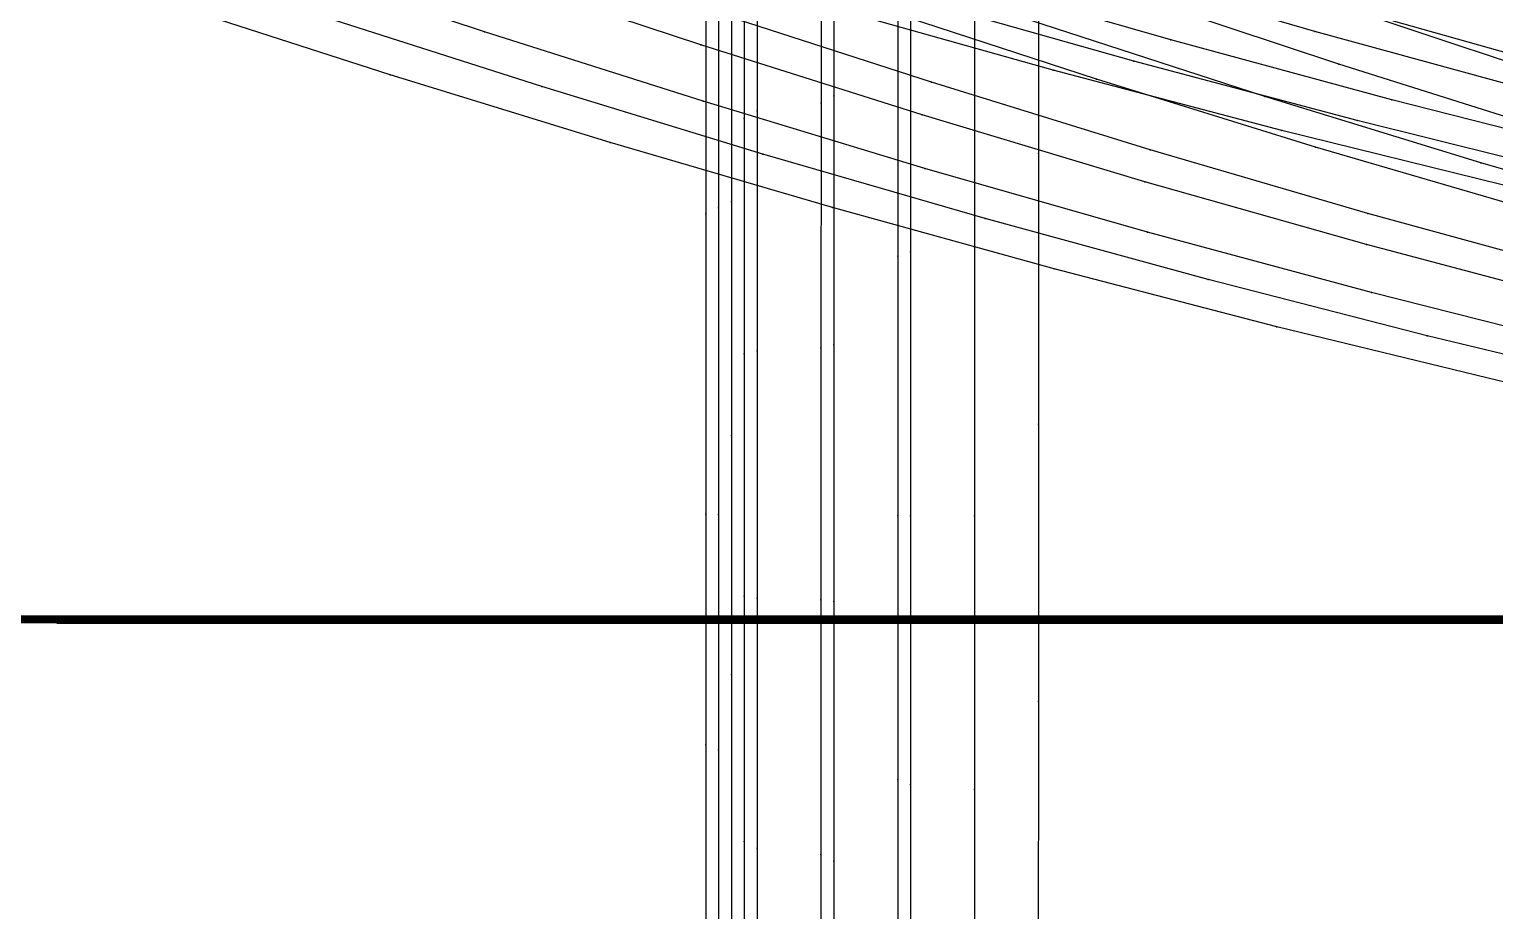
# Model space of a CAD drawing. Extents: x -2408 to 1029, y -526 to 2095.
# Drawn here: x -1262.1 to -1164.9, y 815.2 to 873.6 of the extents above; entities that cross this region are included whole.
import ezdxf

# ---------------------------------------------------------------- set-up
doc = ezdxf.new("R2010")
doc.units = 0

# ---------------------------------------------------------------- blocks, each defined once
blk = doc.blocks.new(' -30')
at = {"layer": '3'}
for p in [(-700.955198, 432.063291), (-700.955609, 412.148189), (-700.955925, 396.86254)]:
    blk.add_point(p, dxfattribs=at)
at = {"layer": '7'}
blk.add_line((-766.053925, 405.419922), (-432.919998, 405.419922), dxfattribs=at)
at = {"layer": '8'}
blk.add_lwpolyline([(-700.953674, 505.879898), (-700.95409, 485.75853), (-700.954458, 467.90115), (-700.95481, 450.86053), (-700.955198, 432.063291), (-700.955609, 412.148189), (-700.955925, 396.86254), (-700.956241, 381.576891), (-700.956551, 366.560706), (-700.956946, 347.424119), (-700.957308, 329.884465), (-700.957624, 314.580517), (-700.957934, 299.567665), (-700.958176, 287.845173)], dxfattribs=at)
blk = doc.blocks.new(' -31')
at = {"layer": '3'}
for p in [(-700.955198, 432.513816), (-700.955609, 412.185753), (-700.955925, 396.583138)]:
    blk.add_point(p, dxfattribs=at)
at = {"layer": '7'}
blk.add_line((-766.053925, 405.419922), (-432.919998, 405.419922), dxfattribs=at)
at = {"layer": '8'}
blk.add_lwpolyline([(-700.953674, 507.861099), (-700.95409, 487.322493), (-700.954458, 469.094819), (-700.95481, 451.700844), (-700.955198, 432.513816), (-700.955609, 412.185753), (-700.955925, 396.583138), (-700.956241, 380.980522), (-700.956551, 365.652977), (-700.956946, 346.119563), (-700.957308, 328.216197), (-700.957624, 312.5949), (-700.957934, 297.270754), (-700.958176, 285.305176)], dxfattribs=at)
blk = doc.blocks.new(' -32')
at = {"layer": '1'}
blk.add_lwpolyline([(-460.159516, 937.459765), (-475.329718, 940.46866), (-490.438671, 943.667962), (-505.246509, 947.01138), (-520.259273, 950.641022), (-534.100492, 954.235688), (-547.398689, 957.94196), (-561.10481, 962.021127), (-575.21923, 966.479684), (-589.872546, 971.357826), (-604.079493, 976.298572), (-618.600649, 981.556692), (-632.775872, 986.905142), (-647.150864, 992.551079), (-661.282531, 998.311466), (-668.593979, 1001.343155), (-669.090958, 1001.550827), (-675.427455, 1004.179622)], dxfattribs=at)
at = {"layer": '3'}
for p in [(-700.955198, 432.964349), (-700.955505, 417.481348), (-700.95582, 401.624134)]:
    blk.add_point(p, dxfattribs=at)
at = {"layer": '7'}
blk.add_line((-766.053925, 405.419922), (-432.919998, 405.419922), dxfattribs=at)
at = {"layer": '8'}
blk.add_lwpolyline([(-700.953674, 509.8423), (-700.95409, 488.886455), (-700.954458, 470.288488), (-700.95481, 452.541158), (-700.955198, 432.964349), (-700.955505, 417.481348), (-700.95582, 401.624134), (-700.956136, 385.673368), (-700.956448, 369.909708), (-700.956751, 354.613812), (-700.957132, 335.431994), (-700.957472, 318.245988), (-700.95776, 303.721027), (-700.958064, 288.378354), (-700.958176, 282.765179)], dxfattribs=at)
blk = doc.blocks.new(' -33')
at = {"layer": '1'}
blk.add_lwpolyline([(-350.97037, 919.079392), (-366.083953, 920.720249), (-381.084554, 922.504128), (-396.161124, 924.456386), (-411.471937, 926.602703), (-426.503549, 928.875255), (-441.778957, 931.360131), (-456.754608, 933.976534), (-471.712141, 936.776142), (-486.620633, 939.751851), (-501.61909, 942.930526), (-516.447879, 946.280897), (-531.000714, 949.809138), (-545.149032, 953.489389), (-559.232663, 957.409186), (-573.264929, 961.57915), (-587.762905, 966.154363), (-602.382815, 971.016992), (-616.743148, 976.006816), (-631.099971, 981.177403), (-645.33917, 986.503052), (-659.78629, 992.156968), (-673.873731, 997.871882), (-682.281036, 1001.3311)], dxfattribs=at)
at = {"layer": '3'}
for p in [(-587.762905, 966.154363), (-700.955099, 438.544343), (-700.955402, 422.943899), (-700.955714, 406.866367), (-700.95603, 390.598014)]:
    blk.add_point(p, dxfattribs=at)
at = {"layer": '7'}
blk.add_line((-766.053925, 405.419922), (-432.919998, 405.419922), dxfattribs=at)
at = {"layer": '8'}
blk.add_lwpolyline([(-700.953674, 511.823502), (-700.954028, 493.650369), (-700.954378, 475.636261), (-700.954718, 458.108068), (-700.955099, 438.544343), (-700.955402, 422.943899), (-700.955714, 406.866367), (-700.95603, 390.598014), (-700.956345, 374.425076), (-700.956652, 358.633801), (-700.956946, 343.510434), (-700.957308, 324.879663), (-700.957624, 308.623679), (-700.957934, 292.676912), (-700.958176, 280.225182)], dxfattribs=at)
blk = doc.blocks.new(' -34')
at = {"layer": '1'}
blk.add_lwpolyline([(-353.6053, 917.214317), (-368.932109, 918.831197), (-384.361803, 920.619104), (-399.514214, 922.532332), (-414.904185, 924.635162), (-430.255784, 926.898214), (-445.596956, 929.331986), (-460.683874, 931.902477), (-475.964371, 934.69203), (-490.718995, 937.562037), (-505.93053, 940.705243), (-520.913507, 944.004726), (-536.03449, 947.564893), (-550.517715, 951.218091), (-564.581737, 955.018842), (-578.356641, 958.999216), (-592.684289, 963.396074), (-607.461636, 968.182291), (-622.171485, 973.173693), (-636.435727, 978.203608), (-651.027226, 983.531141), (-665.113804, 988.889181), (-679.549962, 994.62091)], dxfattribs=at)
at = {"layer": '3'}
for p in [(-592.684289, 963.396074), (-578.356641, 958.999216), (-700.955099, 439.09501), (-700.955402, 423.190017), (-700.955714, 406.798633), (-700.95603, 390.212692)]:
    blk.add_point(p, dxfattribs=at)
at = {"layer": '7'}
blk.add_line((-766.053925, 405.419922), (-432.919998, 405.419922), dxfattribs=at)
at = {"layer": '8'}
blk.add_lwpolyline([(-700.953674, 513.804703), (-700.954028, 495.276801), (-700.954378, 476.91103), (-700.954718, 459.040651), (-700.955099, 439.09501), (-700.955402, 423.190017), (-700.955714, 406.798633), (-700.95603, 390.212692), (-700.956345, 373.72403), (-700.956652, 357.62448), (-700.956946, 342.205879), (-700.957308, 323.211396), (-700.957624, 306.638075), (-700.957934, 290.379991), (-700.958176, 277.685184)], dxfattribs=at)
blk = doc.blocks.new(' -35')
at = {"layer": '1'}
blk.add_lwpolyline([(-352.936288, 915.03769), (-368.320668, 916.584044), (-383.469333, 918.256894), (-398.82035, 920.106373), (-413.806398, 922.061178), (-429.117689, 924.214545), (-444.394414, 926.525972), (-459.656309, 929.005658), (-474.652752, 931.615779), (-489.854663, 934.440074), (-505.039792, 937.44282), (-520.171583, 940.621769), (-535.139632, 943.962219), (-550.179271, 947.552343), (-564.687605, 951.275287), (-579.084588, 955.230128), (-593.413641, 959.423363), (-607.946936, 963.933398), (-622.645994, 968.730844), (-637.340933, 973.733531), (-651.917128, 978.892163), (-666.263816, 984.163044), (-680.707805, 989.680632)], dxfattribs=at)
at = {"layer": '3'}
for p in [(-607.946936, 963.933398), (-593.413641, 959.423363), (-700.955099, 439.645677), (-700.955402, 423.436136), (-700.955714, 406.73088), (-700.95603, 389.827352)]:
    blk.add_point(p, dxfattribs=at)
at = {"layer": '7'}
blk.add_line((-766.053925, 405.419922), (-432.919998, 405.419922), dxfattribs=at)
at = {"layer": '8'}
blk.add_lwpolyline([(-700.953674, 515.785904), (-700.954028, 496.90323), (-700.954378, 478.185792), (-700.954718, 459.973234), (-700.955099, 439.645677), (-700.955402, 423.436136), (-700.955714, 406.73088), (-700.95603, 389.827352), (-700.956345, 373.022984), (-700.956652, 356.61516), (-700.956946, 340.901323), (-700.957221, 326.178895), (-700.95755, 308.605239), (-700.957822, 294.027856), (-700.958098, 279.321955), (-700.958176, 275.145187)], dxfattribs=at)
blk = doc.blocks.new(' -36')
at = {"layer": '1'}
blk.add_lwpolyline([(-351.102485, 912.786098), (-366.083714, 914.209209), (-381.443946, 915.813289), (-396.395733, 917.519407), (-411.829852, 919.429536), (-426.746109, 921.42217), (-441.971365, 923.609247), (-456.844676, 925.900884), (-472.038766, 928.406724), (-486.859441, 931.017239), (-501.714928, 933.803816), (-516.474197, 936.74178), (-531.401999, 939.886106), (-546.088026, 943.170944), (-560.933354, 946.717948), (-575.51271, 950.448781), (-589.957954, 954.406344), (-604.404219, 958.623304), (-618.897854, 963.098694), (-633.213269, 967.739666), (-647.673371, 972.626913), (-661.873992, 977.607779), (-676.349423, 982.865193), (-690.433545, 988.167029)], dxfattribs=at)
at = {"layer": '14'}
blk.add_lwpolyline([(-352.393684, 925.655253), (-367.415536, 927.106656), (-382.509987, 928.707891), (-397.588718, 930.452938), (-413.025949, 932.390924), (-428.067692, 934.42966), (-442.750242, 936.567781), (-458.461796, 939.023666), (-473.43249, 941.532095), (-488.453137, 944.221019), (-503.363575, 947.064247), (-517.912664, 950.005968), (-533.463402, 953.339242), (-548.262858, 956.720712), (-563.008501, 960.325957), (-577.495392, 964.129015), (-592.109715, 968.236476), (-606.655787, 972.581535), (-621.283972, 977.194614), (-635.695682, 981.960896), (-650.048226, 986.902204), (-664.694738, 992.121262), (-678.93506, 997.378161)], dxfattribs=at)
at = {"layer": '3'}
for p in [(-618.897854, 963.098694), (-604.404219, 958.623304), (-589.957954, 954.406344), (-700.955099, 440.196339), (-700.955402, 423.682258), (-700.955714, 406.66315), (-700.95603, 389.442035)]:
    blk.add_point(p, dxfattribs=at)
at = {"layer": '7'}
blk.add_line((-766.053925, 405.419922), (-432.919998, 405.419922), dxfattribs=at)
at = {"layer": '8'}
blk.add_lwpolyline([(-700.953674, 517.767105), (-700.954028, 498.52966), (-700.954378, 479.460557), (-700.954718, 460.90582), (-700.955099, 440.196339), (-700.955402, 423.682258), (-700.955714, 406.66315), (-700.95603, 389.442035), (-700.956345, 372.321923), (-700.956652, 355.605825), (-700.956946, 339.596753), (-700.957221, 324.597717), (-700.95755, 306.693891), (-700.957822, 291.84263), (-700.958098, 276.860416), (-700.958176, 272.605171)], dxfattribs=at)
blk = doc.blocks.new(' -37')
at = {"layer": '1'}
blk.add_lwpolyline([(-368.222294, 912.301225), (-383.573767, 913.858021), (-398.842883, 915.550035), (-414.151465, 917.391644), (-429.319369, 919.362242), (-444.589947, 921.496176), (-459.458358, 923.7234), (-474.683193, 926.162767), (-489.518295, 928.701425), (-504.686977, 931.4682), (-519.353713, 934.30624), (-534.946434, 937.500046), (-549.536998, 940.671178), (-565.043626, 944.260929), (-579.719997, 947.898719), (-594.142438, 951.72686), (-608.849022, 955.888202), (-623.617591, 960.320251), (-638.286424, 964.958592), (-652.924611, 969.802679), (-667.209652, 974.709338), (-681.741429, 979.865051), (-695.873955, 985.069032)], dxfattribs=at)
at = {"layer": '14'}
blk.add_lwpolyline([(-354.464864, 923.776227), (-369.96115, 925.231088), (-385.35464, 926.820901), (-400.821339, 928.566949), (-415.920977, 930.41601), (-431.351645, 932.455452), (-446.76127, 934.648276), (-461.801489, 936.944287), (-477.162716, 939.454594), (-492.576146, 942.148461), (-507.877097, 945.000931), (-523.145764, 948.02499), (-538.043217, 951.149056), (-553.237313, 954.534323), (-568.379553, 958.140841), (-583.259256, 961.944398), (-597.557565, 965.85972), (-612.502695, 970.21447), (-627.378426, 974.800606), (-642.339139, 979.649843), (-657.08287, 984.638499), (-671.428996, 989.667837), (-686.062971, 994.971475)], dxfattribs=at)
at = {"layer": '3'}
for p in [(-597.557565, 965.85972), (-638.286424, 964.958592), (-623.617591, 960.320251), (-608.849022, 955.888202), (-594.142438, 951.72686), (-700.955299, 429.606974), (-700.955609, 412.411159), (-700.955925, 394.906745)]:
    blk.add_point(p, dxfattribs=at)
at = {"layer": '7'}
blk.add_line((-766.053925, 405.419922), (-432.919998, 405.419922), dxfattribs=at)
at = {"layer": '8'}
blk.add_lwpolyline([(-700.953674, 519.748306), (-700.954028, 500.156092), (-700.954378, 480.735319), (-700.954718, 461.838403), (-700.955001, 446.185582), (-700.955299, 429.606974), (-700.955609, 412.411159), (-700.955925, 394.906745), (-700.956241, 377.402331), (-700.956551, 360.206516), (-700.956849, 343.627916), (-700.957132, 327.975094), (-700.957472, 309.078169), (-700.95776, 293.107232), (-700.958026, 278.372579), (-700.958176, 270.065174)], dxfattribs=at)
blk = doc.blocks.new(' -38')
at = {"layer": '1'}
blk.add_lwpolyline([(-367.796508, 910.16426), (-382.986446, 911.636908), (-398.281011, 913.25799), (-413.319178, 914.989852), (-428.581686, 916.889147), (-443.837055, 918.932134), (-459.06097, 921.119342), (-473.971512, 923.410495), (-489.148766, 925.901077), (-504.021637, 928.502933), (-519.143084, 931.312723), (-534.117269, 934.259495), (-549.17449, 937.395282), (-564.172123, 940.704734), (-579.143841, 944.22643), (-593.828656, 947.92436), (-608.681233, 951.919878), (-623.447312, 956.148027), (-638.167271, 960.606987), (-652.657825, 965.21925), (-667.255307, 970.063828), (-681.801836, 975.066497), (-696.291356, 980.224635)], dxfattribs=at)
at = {"layer": '14'}
blk.add_lwpolyline([(-367.016424, 922.846396), (-382.044767, 924.305899), (-397.150632, 925.910454), (-412.241476, 927.652133), (-427.710771, 929.582337), (-442.766392, 931.605115), (-458.197933, 933.830932), (-473.211022, 936.149782), (-488.199541, 938.621876), (-503.243807, 941.267241), (-518.17583, 944.058712), (-533.077899, 947.00955), (-548.345285, 950.207254), (-563.175652, 953.505247), (-577.957604, 957.010234), (-592.476624, 960.693889), (-607.137884, 964.67407), (-621.73458, 968.887432), (-636.267032, 973.317595), (-650.893257, 977.999417), (-665.30186, 982.811348), (-679.30642, 987.656541), (-694.327577, 993.023309)], dxfattribs=at)
at = {"layer": '3'}
for p in [(-652.657825, 965.21925), (-607.137884, 964.67407), (-638.167271, 960.606987), (-592.476624, 960.693889), (-623.447312, 956.148027), (-608.681233, 951.919878), (-593.828656, 947.92436), (-700.955299, 429.955916), (-700.955609, 412.448723), (-700.955925, 394.627342)]:
    blk.add_point(p, dxfattribs=at)
at = {"layer": '7'}
blk.add_line((-766.053925, 405.419922), (-432.919998, 405.419922), dxfattribs=at)
at = {"layer": '8'}
blk.add_lwpolyline([(-700.953674, 521.729507), (-700.954028, 501.782521), (-700.954378, 482.010081), (-700.954718, 462.770986), (-700.955001, 446.834736), (-700.955299, 429.955916), (-700.955609, 412.448723), (-700.955925, 394.627342), (-700.956241, 376.805981), (-700.956551, 359.298787), (-700.956849, 342.419967), (-700.957132, 326.483707), (-700.957392, 311.804195), (-700.957694, 294.729498), (-700.957982, 278.448017), (-700.958176, 267.525177)], dxfattribs=at)
blk = doc.blocks.new(' -39')
at = {"layer": '1'}
blk.add_lwpolyline([(-368.134916, 908.121614), (-383.408379, 909.54612), (-398.738731, 911.109704), (-413.984858, 912.802302), (-429.224414, 914.632572), (-444.43764, 916.599058), (-459.369995, 918.6681), (-474.544191, 920.916216), (-489.747335, 923.322579), (-504.873214, 925.875688), (-519.739144, 928.542034), (-534.809225, 931.405934), (-549.529295, 934.361248), (-564.535652, 937.543096), (-579.294051, 940.865493), (-594.210439, 944.445963), (-608.74346, 948.169501), (-623.541269, 952.212173), (-638.283165, 956.486251), (-652.952613, 960.972167), (-667.279614, 965.559094), (-681.833281, 970.406735), (-696.159356, 975.344522)], dxfattribs=at)
at = {"layer": '14'}
blk.add_lwpolyline([(-369.899802, 921.031054), (-385.294686, 922.492053), (-400.769359, 924.101164), (-416.228944, 925.850726), (-431.304898, 927.694329), (-446.730073, 929.724091), (-462.135276, 931.900733), (-477.154961, 934.171595), (-492.514354, 936.651604), (-507.931686, 939.307875), (-523.234368, 942.114068), (-538.506829, 945.083742), (-553.393472, 948.142375), (-568.597582, 951.451346), (-583.754813, 954.965825), (-598.855704, 958.712109), (-613.682583, 962.652486), (-628.654201, 966.890039), (-643.560282, 971.353927), (-658.562591, 976.079333), (-673.340516, 980.944525), (-688.062694, 985.976099)], dxfattribs=at)
at = {"layer": '3'}
for p in [(-613.682583, 962.652486), (-652.952613, 960.972167), (-598.855704, 958.712109), (-638.283165, 956.486251), (-623.541269, 952.212173), (-608.74346, 948.169501), (-594.210439, 944.445963), (-700.955299, 430.304858), (-700.955609, 412.486286), (-700.955925, 394.347959)]:
    blk.add_point(p, dxfattribs=at)
at = {"layer": '7'}
blk.add_line((-766.053925, 405.419922), (-432.919998, 405.419922), dxfattribs=at)
at = {"layer": '8'}
blk.add_lwpolyline([(-700.953674, 523.710709), (-700.954028, 503.40895), (-700.954378, 483.28485), (-700.954718, 463.703569), (-700.955001, 447.48388), (-700.955299, 430.304858), (-700.955609, 412.486286), (-700.955925, 394.347959), (-700.956241, 376.209612), (-700.956551, 358.391039), (-700.956849, 341.212017), (-700.957132, 324.99232), (-700.957392, 310.051738), (-700.957694, 292.673349), (-700.957982, 276.102293), (-700.958176, 264.98518)], dxfattribs=at)
blk = doc.blocks.new(' -40')
at = {"layer": '1'}
blk.add_lwpolyline([(-367.364014, 906.003151), (-382.566911, 907.358057), (-397.73832, 908.8361), (-412.916166, 910.447602), (-427.928258, 912.172961), (-443.076012, 914.046493), (-458.206556, 916.054192), (-473.430864, 918.216233), (-488.521518, 920.504771), (-503.802488, 922.975137), (-518.697682, 925.536679), (-533.712952, 928.276481), (-548.699854, 931.167774), (-563.73113, 934.226303), (-578.64294, 937.434832), (-593.523432, 940.832687), (-608.265674, 944.420964), (-623.037715, 948.262567), (-637.749039, 952.331167), (-652.497749, 956.644366), (-667.086432, 961.132105), (-681.770925, 965.858444), (-695.972976, 970.603217)], dxfattribs=at)
at = {"layer": '14'}
blk.add_lwpolyline([(-367.950069, 918.799705), (-383.018029, 920.154666), (-397.978815, 921.626812), (-413.022022, 923.23768), (-427.674827, 924.933175), (-443.47804, 926.902935), (-458.473322, 928.91115), (-473.864828, 931.117856), (-488.819894, 933.407924), (-503.751794, 935.843521), (-518.745305, 938.444687), (-533.624393, 941.182896), (-548.47564, 944.07202), (-563.714223, 947.200754), (-578.500073, 950.414068), (-593.242419, 953.818497), (-607.932947, 957.437126), (-623.118157, 961.438904), (-637.686866, 965.524383), (-652.19527, 969.820581), (-666.809009, 974.365372), (-681.198367, 979.039045), (-695.534872, 983.871909)], dxfattribs=at)
at = {"layer": '3'}
for p in [(-623.118157, 961.438904), (-667.086432, 961.132105), (-607.932947, 957.437126), (-652.497749, 956.644366), (-637.749039, 952.331167), (-623.037715, 948.262567), (-608.265674, 944.420964), (-700.955198, 436.568576), (-700.955505, 418.619392), (-700.95582, 400.236382)]:
    blk.add_point(p, dxfattribs=at)
at = {"layer": '7'}
blk.add_line((-766.053925, 405.419922), (-432.919998, 405.419922), dxfattribs=at)
at = {"layer": '8'}
blk.add_lwpolyline([(-700.953674, 525.69191), (-700.954028, 505.035382), (-700.9543, 489.088583), (-700.954629, 469.86405), (-700.954904, 453.758589), (-700.955198, 436.568576), (-700.955505, 418.619392), (-700.95582, 400.236382), (-700.956136, 381.744936), (-700.956448, 363.470379), (-700.956751, 345.738095), (-700.95704, 328.873445), (-700.957308, 313.201809), (-700.957624, 294.724398), (-700.95788, 279.717548), (-700.958125, 265.40157), (-700.958176, 262.445183)], dxfattribs=at)

msp = doc.modelspace()

# ---------------------------------------------------------------- block references
at = {"layer": '1'}
for name, p in [(' -32', (-514.58038, 429.196867)), (' -31', (-515.430888, 429.247568)), (' -30', (-516.281493, 429.297884)), (' -34', (-512.877729, 429.098086)), (' -33', (-513.729155, 429.147803)), (' -36', (-507.788996, 429.001375)), (' -35', (-508.640982, 429.051384)), (' -38', (-502.699294, 428.903101)), (' -37', (-503.551747, 428.953571)), (' -39', (-498.461818, 428.854057)), (' -40', (-494.224148, 428.804325)), (' -39', (-575.170005, -91.15992)), (' -40', (-571.08619, -90.544825)), (' -38', (-579.253783, -91.775472)), (' -37', (-579.276546, -92.393365)), (' -36', (-583.359915, -93.009197)), (' -32', (-587.506908, -95.474868)), (' -34', (-587.46481, -94.242756)), (' -35', (-583.382004, -93.626476)), (' -33', (-587.486083, -94.859148))]:
    msp.add_blockref(name, p, dxfattribs=at)

doc.saveas('drawing.dxf')
